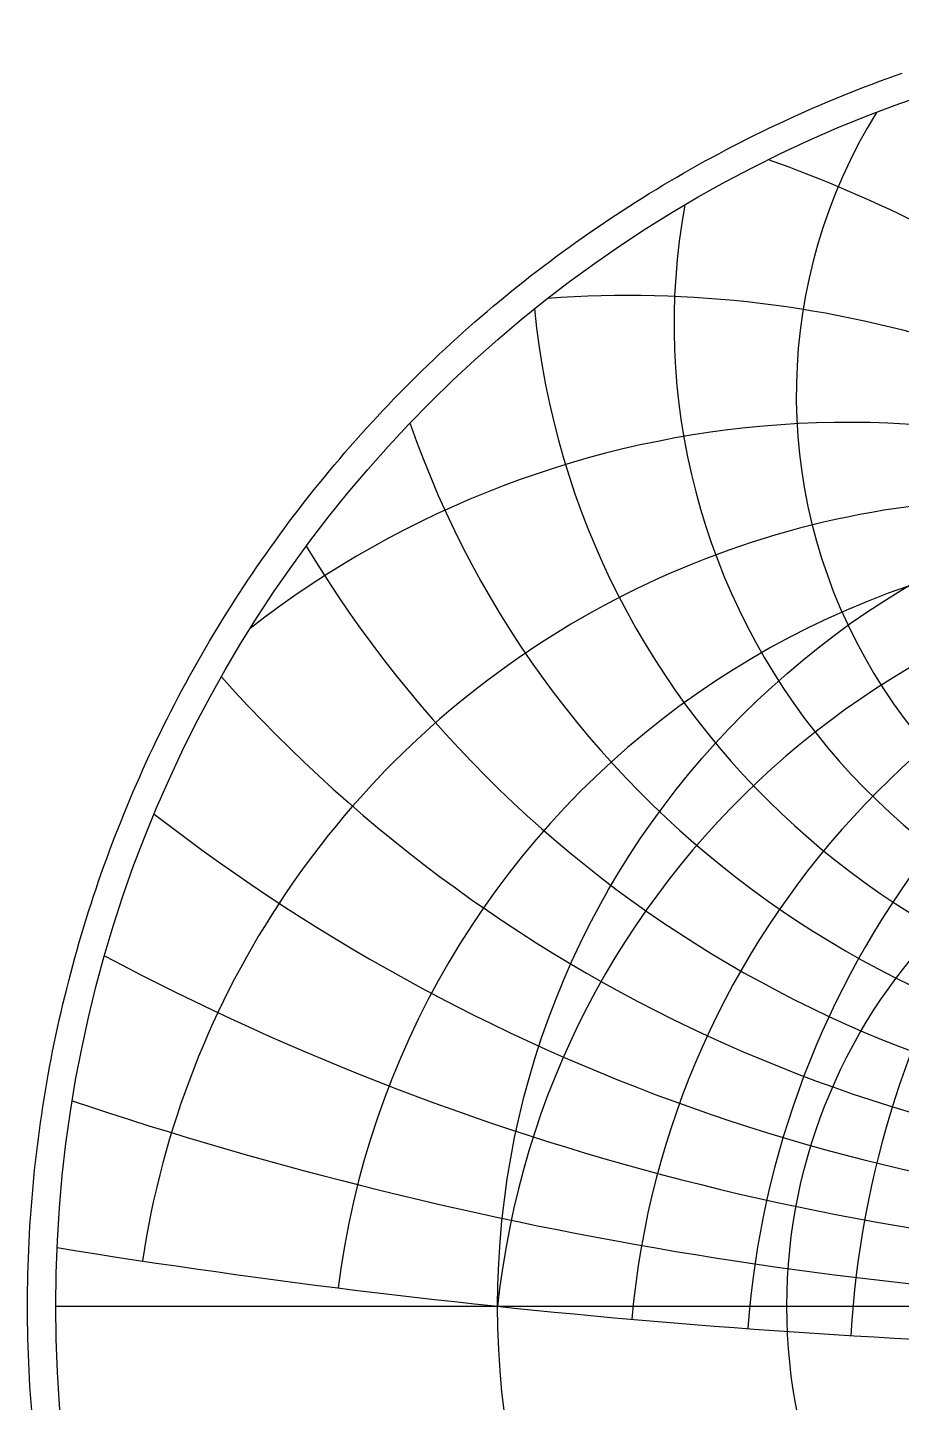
# Model space of a CAD drawing. Header units: millimetres. Extents: x -68 to 68, y -68 to 70.
# Drawn here: x -68.5 to -22.7, y -5 to 67 of the extents above; entities that cross this region are included whole.
import ezdxf

# ---------------------------------------------------------------- set-up
doc = ezdxf.new("R2010")
doc.units = ezdxf.units.MM
for name, color, linetype in [('CUT_OUTER', 1, 'Continuous'), ('ENGRAVE', 7, 'Continuous'), ('ENGRAVE_FINE', 8, 'Continuous')]:
    doc.layers.add(name, color=color, linetype=linetype)

msp = doc.modelspace()

# ---------------------------------------------------------------- linework, layer by layer
at = {"layer": 'CUT_OUTER'}
msp.add_lwpolyline([(-68.2573, -5.4563), (-68.2895, -5.0373), (-68.3191, -4.6182), (-68.3461, -4.1989), (-68.3706, -3.7795), (-68.3925, -3.3599), (-68.4118, -2.9402), (-68.4286, -2.5204), (-68.4428, -2.1005), (-68.4544, -1.6805), (-68.4634, -1.2604), (-68.4698, -0.8403), (-68.4737, -0.4202), (-68.475, 0), (-68.4737, 0.4202), (-68.4698, 0.8403), (-68.4634, 1.2604), (-68.4544, 1.6805), (-68.4428, 2.1005), (-68.4286, 2.5204), (-68.4118, 2.9402), (-68.3925, 3.3599), (-68.3706, 3.7795), (-68.3461, 4.1989), (-68.3191, 4.6182), (-68.2895, 5.0373), (-68.2573, 5.4563), (-68.2225, 5.875), (-68.1852, 6.2935), (-68.1453, 6.7117), (-68.1028, 7.1297), (-68.0578, 7.5475), (-68.0102, 7.9649), (-67.96, 8.3821), (-67.9073, 8.7989), (-67.8521, 9.2154), (-67.7942, 9.6316), (-67.7339, 10.0474), (-67.6709, 10.4628), (-67.6055, 10.8778), (-67.5374, 11.2924), (-67.4669, 11.7066), (-67.3938, 12.1204), (-67.3181, 12.5337), (-67.24, 12.9465), (-67.1593, 13.3588), (-67.076, 13.7706), (-66.9903, 14.182), (-66.902, 14.5927), (-66.8112, 15.003), (-66.7179, 15.4126), (-66.6221, 15.8217), (-66.5237, 16.2302), (-66.4229, 16.6381), (-66.3196, 17.0453), (-66.2137, 17.4519), (-66.1054, 17.8579), (-65.9946, 18.2632), (-65.8813, 18.6677), (-65.7655, 19.0716), (-65.6472, 19.4748), (-65.5265, 19.8772), (-65.4033, 20.2789), (-65.2776, 20.6799), (-65.1495, 21.08), (-65.0189, 21.4794), (-64.8859, 21.8779), (-64.7505, 22.2756), (-64.6126, 22.6725), (-64.4722, 23.0685), (-64.3295, 23.4637), (-64.1843, 23.858), (-64.0367, 24.2513), (-63.8867, 24.6438), (-63.7343, 25.0354), (-63.5795, 25.4259), (-63.4222, 25.8156), (-63.2627, 26.2042), (-63.1007, 26.5919), (-62.9363, 26.9786), (-62.7696, 27.3643), (-62.6005, 27.7489), (-62.4291, 28.1325), (-62.2553, 28.515), (-62.0791, 28.8965), (-61.9007, 29.2768), (-61.7199, 29.6561), (-61.5367, 30.0342), (-61.3513, 30.4113), (-61.1635, 30.7871), (-60.9735, 31.1618), (-60.7811, 31.5354), (-60.5865, 31.9077), (-60.3896, 32.2789), (-60.1904, 32.6488), (-59.9889, 33.0175), (-59.7852, 33.385), (-59.5792, 33.7512), (-59.371, 34.1161), (-59.1605, 34.4798), (-58.9479, 34.8421), (-58.733, 35.2032), (-58.5159, 35.5629), (-58.2965, 35.9213), (-58.075, 36.2783), (-57.8513, 36.634), (-57.6255, 36.9882), (-57.3974, 37.3411), (-57.1672, 37.6926), (-56.9349, 38.0427), (-56.7004, 38.3913), (-56.4638, 38.7385), (-56.225, 39.0842), (-55.9841, 39.4285), (-55.7411, 39.7712), (-55.4961, 40.1125), (-55.2489, 40.4523), (-54.9996, 40.7905), (-54.7483, 41.1272), (-54.4949, 41.4624), (-54.2395, 41.796), (-53.982, 42.128), (-53.7225, 42.4584), (-53.461, 42.7873), (-53.1974, 43.1145), (-52.9319, 43.4401), (-52.6644, 43.764), (-52.3948, 44.0864), (-52.1233, 44.407), (-51.8499, 44.726), (-51.5745, 45.0433), (-51.2971, 45.3589), (-51.0178, 45.6728), (-50.7366, 45.985), (-50.4535, 46.2954), (-50.1685, 46.6042), (-49.8816, 46.9111), (-49.5928, 47.2163), (-49.3022, 47.5197), (-49.0097, 47.8213), (-48.7153, 48.1211), (-48.4191, 48.4191), (-48.1211, 48.7153), (-47.8213, 49.0097), (-47.5197, 49.3022), (-47.2163, 49.5928), (-46.9111, 49.8816), (-46.6042, 50.1685), (-46.2954, 50.4535), (-45.985, 50.7366), (-45.6728, 51.0178), (-45.3589, 51.2971), (-45.0433, 51.5745), (-44.726, 51.8499), (-44.407, 52.1233), (-44.0864, 52.3948), (-43.764, 52.6644), (-43.4401, 52.9319), (-43.1145, 53.1974), (-42.7873, 53.461), (-42.4584, 53.7225), (-42.128, 53.982), (-41.796, 54.2395), (-41.4624, 54.4949), (-41.1272, 54.7483), (-40.7905, 54.9996), (-40.4523, 55.2489), (-40.1125, 55.4961), (-39.7712, 55.7411), (-39.4285, 55.9841), (-39.0842, 56.225), (-38.7385, 56.4638), (-38.3913, 56.7004), (-38.0427, 56.9349), (-37.6926, 57.1672), (-37.3411, 57.3974), (-36.9882, 57.6255), (-36.634, 57.8513), (-36.2783, 58.075), (-35.9213, 58.2965), (-35.5629, 58.5159), (-35.2032, 58.733), (-34.8421, 58.9479), (-34.4798, 59.1605), (-34.1161, 59.371), (-33.7512, 59.5792), (-33.385, 59.7852), (-33.0175, 59.9889), (-32.6488, 60.1904), (-32.2789, 60.3896), (-31.9077, 60.5865), (-31.5354, 60.7811), (-31.1618, 60.9735), (-30.7871, 61.1635), (-30.4113, 61.3513), (-30.0342, 61.5367), (-29.6561, 61.7199), (-29.2768, 61.9007), (-28.8965, 62.0791), (-28.515, 62.2553), (-28.1325, 62.4291), (-27.7489, 62.6005), (-27.3643, 62.7696), (-26.9786, 62.9363), (-26.5919, 63.1007), (-26.2042, 63.2627), (-25.8156, 63.4222), (-25.4259, 63.5795), (-25.0354, 63.7343), (-24.6438, 63.8867), (-24.2513, 64.0367), (-23.858, 64.1843), (-23.4637, 64.3295), (-23.0685, 64.4722), (-22.6725, 64.6126)], dxfattribs=at)
at = {"layer": 'ENGRAVE'}
msp.add_lwpolyline([(-67, 0), (0, 0)], dxfattribs=at)
for radius in [67, 43.8575, 28.7086]:
    msp.add_circle((0, 0), radius, dxfattribs=at)
for centre, radius, start, end in [((0, 47.745), 28.2184, 148.369607, 270), ((0, 51.4552), 34.6199, 169.605342, 270), ((0, 56.3778), 42.1277, 185.608142, 270), ((0, 63.0021), 51.2505, 199.041634, 270), ((0, 72.1508), 62.8286, 210.960954, 270), ((0, -4.6096), 44.0991, 90, 174), ((0, -4.6096), 44.0991, 90, 174), ((0, 85.3124), 78.366, 221.90416, 270), ((0, 105.4714), 100.8618, 232.186506, 270), ((0, 139.6019), 137.3034, 242.011338, 270), ((0, 208.6381), 208.6381, 251.5206, 270), ((0, 417.2761), 419.5746, 260.821116, 270)]:
    msp.add_arc(centre, radius, start, end, dxfattribs=at)
at = {"layer": 'ENGRAVE_FINE'}
for centre, radius, start, end in [((-52.5552, -4.6096), 68.606, 40, 70.519869), ((-52.5552, -4.6096), 68.606, 40, 70.519869), ((-37.0035, -4.6096), 57.5672, 50, 94.223793), ((-37.0035, -4.6096), 57.5672, 50, 94.223793), ((-25.4606, -4.6096), 50.9212, 60, 128.001983), ((-25.4606, -4.6096), 50.9212, 60, 128.001983), ((-16.0507, -4.6096), 46.9292, 70, 171.439234), ((-16.0507, -4.6096), 46.9292, 70, 171.439234), ((-7.7759, -4.6096), 44.7794, 80, 172.852221), ((-7.7759, -4.6096), 44.7794, 80, 172.852221), ((7.7759, -4.6096), 44.7794, 100, 174.964041), ((7.7759, -4.6096), 44.7794, 100, 174.964041), ((16.0507, -4.6096), 46.9292, 110, 175.796797), ((16.0507, -4.6096), 46.9292, 110, 175.796797), ((25.4606, -4.6096), 50.9212, 120, 176.533787), ((25.4606, -4.6096), 50.9212, 120, 176.533787)]:
    msp.add_arc(centre, radius, start, end, dxfattribs=at)

doc.saveas('drawing.dxf')
